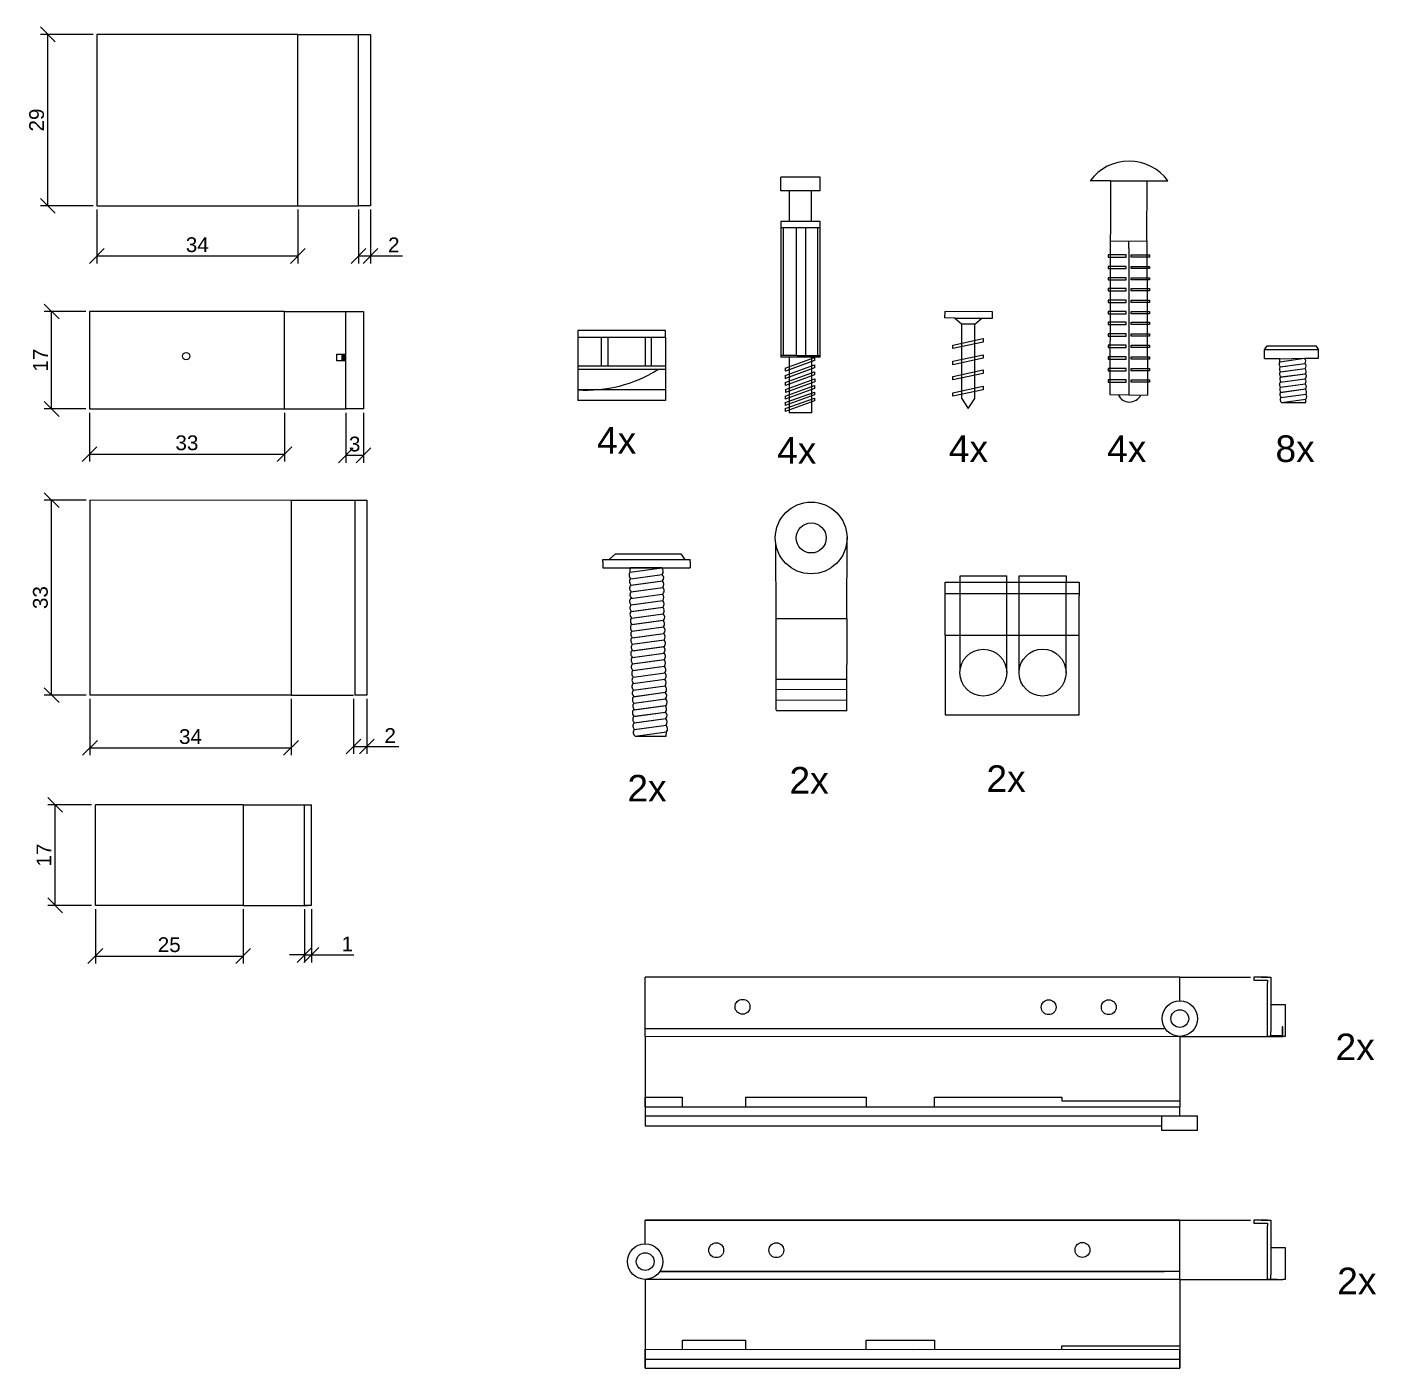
# Model space of a CAD drawing. Header units: inches. Extents: x -46 to 461, y -29 to 198.
# Drawn here: x -46.1 to 182.2, y -28.7 to 198.3 of the extents above; entities that cross this region are included whole.
import ezdxf

# ---------------------------------------------------------------- set-up
doc = ezdxf.new("R2010")
doc.units = ezdxf.units.IN
doc.header["$MEASUREMENT"] = 0
for name, color, linetype in [('Chiodi', 1, 'Continuous'), ('Kallax', 7, 'Continuous'), ('Livello 1', 7, 'Continuous'), ('Proiezioni', 3, 'Continuous'), ('Quote', 4, 'Continuous'), ('struttura', 7, 'Continuous')]:
    doc.layers.add(name, color=color, linetype=linetype)
doc.styles.get("Standard").update_dxf_attribs({"font": 'Arial.ttf'})
doc.dimstyles.new('ISO-25', dxfattribs={"dimtxt": 2.5, "dimasz": 2.5, "dimexe": 1.25, "dimexo": 0.625, "dimtad": 1, "dimdec": 0, "dimtxsty": 'Standard', "dimblk": 'OBLIQUE', "dimblk1": 'OBLIQUE', "dimblk2": 'OBLIQUE', "dimcen": 2.5, "dimadec": 0, "dimazin": 0, "dimtfac": 1, "dimtdec": 0, "dimtmove": 0, "dimatfit": 3, "dimfxl": 1, "dimarcsym": 1})

# ---------------------------------------------------------------- blocks, each defined once
blk = doc.blocks.new('_Oblique')
at = {"color": 0, "linetype": 'ByBlock', "lineweight": -2}
blk.add_line((-0.5, -0.5), (0.5, 0.5), dxfattribs=at)
blk = doc.blocks.new('*D21')
at = {"layer": 'Defpoints', "color": 0, "transparency": 16777216}
for p in [(-34.48, 49.62), (-9.48, 49.62), (-9.48, 41.05)]:
    blk.add_point(p, dxfattribs=at)
at = {"layer": 'Quote', "color": 0, "lineweight": -2, "transparency": 16777216}
for p, q in [((-34.48, 49), (-34.48, 39.8)), ((-9.48, 49), (-9.48, 39.8)), ((-34.48, 41.05), (-9.48, 41.05))]:
    blk.add_line(p, q, dxfattribs=at)
at = {"layer": 'Quote', "color": 0, "lineweight": -2, "transparency": 16777216, "xscale": 2.5, "yscale": 2.5, "zscale": 2.5, "rotation": 180}
blk.add_blockref('_Oblique', (-34.48, 41.05), dxfattribs=at)
at = {"layer": 'Quote', "color": 0, "lineweight": -2, "transparency": 16777216, "xscale": 2.5, "yscale": 2.5, "zscale": 2.5}
blk.add_blockref('_Oblique', (-9.48, 41.05), dxfattribs=at)
at = {"layer": 'Quote', "color": 0, "transparency": 16777216, "insert": (-21.98, 42.95), "char_height": 2.5, "attachment_point": 5}
blk.add_mtext('25', dxfattribs=at)
blk = doc.blocks.new('*D22')
at = {"layer": 'Defpoints', "color": 0, "transparency": 16777216}
for p in [(-41.3, 66.62), (-34.48, 66.62), (-34.48, 49.62)]:
    blk.add_point(p, dxfattribs=at)
at = {"layer": 'Quote', "color": 0, "lineweight": -2, "transparency": 16777216}
for p, q in [((-35.11, 66.62), (-42.55, 66.62)), ((-41.3, 49.62), (-41.3, 66.62)), ((-35.11, 49.62), (-42.55, 49.62))]:
    blk.add_line(p, q, dxfattribs=at)
at = {"layer": 'Quote', "color": 0, "lineweight": -2, "transparency": 16777216, "xscale": 2.5, "yscale": 2.5, "zscale": 2.5}
for p, rotation in [((-41.3, 66.62), 90), ((-41.3, 49.62), 270)]:
    blk.add_blockref('_Oblique', p, dxfattribs=dict(at, rotation=rotation))
at = {"layer": 'Quote', "color": 0, "transparency": 16777216, "insert": (-43.18, 58.12), "char_height": 2.5, "attachment_point": 5, "rotation": 90}
blk.add_mtext('17', dxfattribs=at)
blk = doc.blocks.new('*D23')
at = {"layer": 'Defpoints', "color": 0, "transparency": 16777216}
for p in [(0.9, 49.62), (2.07, 49.62), (2.07, 41.23)]:
    blk.add_point(p, dxfattribs=at)
at = {"layer": 'Quote', "color": 0, "lineweight": -2, "transparency": 16777216}
for p, q in [((0.9, 49), (0.9, 39.98)), ((2.07, 49), (2.07, 39.98)), ((0.9, 41.23), (-1.6, 41.23)), ((0.9, 41.23), (2.07, 41.23)), ((2.07, 41.23), (9.24, 41.23))]:
    blk.add_line(p, q, dxfattribs=at)
at = {"layer": 'Quote', "color": 0, "lineweight": -2, "transparency": 16777216, "xscale": 2.5, "yscale": 2.5, "zscale": 2.5}
blk.add_blockref('_Oblique', (0.9, 41.23), dxfattribs=at)
at = {"layer": 'Quote', "color": 0, "lineweight": -2, "transparency": 16777216, "xscale": 2.5, "yscale": 2.5, "zscale": 2.5, "rotation": 180}
blk.add_blockref('_Oblique', (2.07, 41.23), dxfattribs=at)
at = {"layer": 'Quote', "color": 0, "transparency": 16777216, "insert": (8.16, 43.1), "char_height": 2.5, "attachment_point": 5}
blk.add_mtext('1', dxfattribs=at)
blk = doc.blocks.new('*D25')
at = {"layer": 'Defpoints', "color": 0, "transparency": 16777216}
for p in [(-35.39, 85.2), (-1.37, 85.2), (-1.37, 76.28)]:
    blk.add_point(p, dxfattribs=at)
at = {"layer": 'Quote', "color": 0, "lineweight": -2, "transparency": 16777216}
for p, q in [((-35.39, 84.58), (-35.39, 75.03)), ((-1.37, 84.58), (-1.37, 75.03)), ((-35.39, 76.28), (-1.37, 76.28))]:
    blk.add_line(p, q, dxfattribs=at)
at = {"layer": 'Quote', "color": 0, "lineweight": -2, "transparency": 16777216, "xscale": 2.5, "yscale": 2.5, "zscale": 2.5, "rotation": 180}
blk.add_blockref('_Oblique', (-35.39, 76.28), dxfattribs=at)
at = {"layer": 'Quote', "color": 0, "lineweight": -2, "transparency": 16777216, "xscale": 2.5, "yscale": 2.5, "zscale": 2.5}
blk.add_blockref('_Oblique', (-1.37, 76.28), dxfattribs=at)
at = {"layer": 'Quote', "color": 0, "transparency": 16777216, "insert": (-18.38, 78.17), "char_height": 2.5, "attachment_point": 5}
blk.add_mtext('34', dxfattribs=at)
blk = doc.blocks.new('*D26')
at = {"layer": 'Defpoints', "color": 0, "transparency": 16777216}
for p in [(-41.88, 118.2), (-35.39, 118.2), (-35.39, 85.2)]:
    blk.add_point(p, dxfattribs=at)
at = {"layer": 'Quote', "color": 0, "lineweight": -2, "transparency": 16777216}
for p, q in [((-36.02, 118.2), (-43.13, 118.2)), ((-41.88, 85.2), (-41.88, 118.2)), ((-36.02, 85.2), (-43.13, 85.2))]:
    blk.add_line(p, q, dxfattribs=at)
at = {"layer": 'Quote', "color": 0, "lineweight": -2, "transparency": 16777216, "xscale": 2.5, "yscale": 2.5, "zscale": 2.5}
for p, rotation in [((-41.88, 118.2), 90), ((-41.88, 85.2), 270)]:
    blk.add_blockref('_Oblique', p, dxfattribs=dict(at, rotation=rotation))
at = {"layer": 'Quote', "color": 0, "transparency": 16777216, "insert": (-43.77, 101.7), "char_height": 2.5, "attachment_point": 5, "rotation": 90}
blk.add_mtext('33', dxfattribs=at)
blk = doc.blocks.new('*D27')
at = {"layer": 'Defpoints', "color": 0, "transparency": 16777216}
for p in [(-41.88, 150.12), (-35.49, 150.12), (-35.49, 133.62)]:
    blk.add_point(p, dxfattribs=at)
at = {"layer": 'Quote', "color": 0, "lineweight": -2, "transparency": 16777216}
for p, q in [((-36.11, 150.12), (-43.13, 150.12)), ((-41.88, 133.62), (-41.88, 150.12)), ((-36.11, 133.62), (-43.13, 133.62))]:
    blk.add_line(p, q, dxfattribs=at)
at = {"layer": 'Quote', "color": 0, "lineweight": -2, "transparency": 16777216, "xscale": 2.5, "yscale": 2.5, "zscale": 2.5}
for p, rotation in [((-41.88, 150.12), 90), ((-41.88, 133.62), 270)]:
    blk.add_blockref('_Oblique', p, dxfattribs=dict(at, rotation=rotation))
at = {"layer": 'Quote', "color": 0, "transparency": 16777216, "insert": (-43.76, 141.87), "char_height": 2.5, "attachment_point": 5, "rotation": 90}
blk.add_mtext('17', dxfattribs=at)
blk = doc.blocks.new('*D28')
at = {"layer": 'Defpoints', "color": 0, "transparency": 16777216}
for p in [(-35.49, 133.62), (-2.49, 133.62), (-2.49, 125.98)]:
    blk.add_point(p, dxfattribs=at)
at = {"layer": 'Quote', "color": 0, "lineweight": -2, "transparency": 16777216}
for p, q in [((-35.49, 132.99), (-35.49, 124.73)), ((-2.49, 132.99), (-2.49, 124.73)), ((-35.49, 125.98), (-2.49, 125.98))]:
    blk.add_line(p, q, dxfattribs=at)
at = {"layer": 'Quote', "color": 0, "lineweight": -2, "transparency": 16777216, "xscale": 2.5, "yscale": 2.5, "zscale": 2.5, "rotation": 180}
blk.add_blockref('_Oblique', (-35.49, 125.98), dxfattribs=at)
at = {"layer": 'Quote', "color": 0, "lineweight": -2, "transparency": 16777216, "xscale": 2.5, "yscale": 2.5, "zscale": 2.5}
blk.add_blockref('_Oblique', (-2.49, 125.98), dxfattribs=at)
at = {"layer": 'Quote', "color": 0, "transparency": 16777216, "insert": (-18.99, 127.88), "char_height": 2.5, "attachment_point": 5}
blk.add_mtext('33', dxfattribs=at)
blk = doc.blocks.new('*D29')
at = {"layer": 'Defpoints', "color": 0, "transparency": 16777216}
for p in [(7.9, 133.62), (10.9, 133.62), (10.9, 125.78)]:
    blk.add_point(p, dxfattribs=at)
at = {"layer": 'Quote', "color": 0, "lineweight": -2, "transparency": 16777216}
for p, q in [((7.9, 132.99), (7.9, 124.53)), ((10.9, 132.99), (10.9, 124.53)), ((7.9, 125.78), (10.9, 125.78))]:
    blk.add_line(p, q, dxfattribs=at)
at = {"layer": 'Quote', "color": 0, "lineweight": -2, "transparency": 16777216, "xscale": 2.5, "yscale": 2.5, "zscale": 2.5, "rotation": 180}
blk.add_blockref('_Oblique', (7.9, 125.78), dxfattribs=at)
at = {"layer": 'Quote', "color": 0, "lineweight": -2, "transparency": 16777216, "xscale": 2.5, "yscale": 2.5, "zscale": 2.5}
blk.add_blockref('_Oblique', (10.9, 125.78), dxfattribs=at)
at = {"layer": 'Quote', "color": 0, "transparency": 16777216, "insert": (9.4, 127.67), "char_height": 2.5, "attachment_point": 5}
blk.add_mtext('3', dxfattribs=at)
blk = doc.blocks.new('*D30')
at = {"layer": 'Defpoints', "color": 0, "transparency": 16777216}
for p in [(9.2, 85.2), (11.45, 85.19), (11.45, 76.49)]:
    blk.add_point(p, dxfattribs=at)
at = {"layer": 'Quote', "color": 0, "lineweight": -2, "transparency": 16777216}
for p, q in [((9.2, 84.58), (9.2, 75.24)), ((11.45, 84.57), (11.45, 75.24)), ((9.2, 76.49), (11.45, 76.49)), ((11.45, 76.49), (16.87, 76.49))]:
    blk.add_line(p, q, dxfattribs=at)
at = {"layer": 'Quote', "color": 0, "lineweight": -2, "transparency": 16777216, "xscale": 2.5, "yscale": 2.5, "zscale": 2.5, "rotation": 180}
blk.add_blockref('_Oblique', (9.2, 76.49), dxfattribs=at)
at = {"layer": 'Quote', "color": 0, "lineweight": -2, "transparency": 16777216, "xscale": 2.5, "yscale": 2.5, "zscale": 2.5}
blk.add_blockref('_Oblique', (11.45, 76.49), dxfattribs=at)
at = {"layer": 'Quote', "color": 0, "transparency": 16777216, "insert": (15.41, 78.36), "char_height": 2.5, "attachment_point": 5}
blk.add_mtext('2', dxfattribs=at)
blk = doc.blocks.new('*D31')
at = {"layer": 'Defpoints', "color": 0, "transparency": 16777216}
for p in [(-34.23, 168.01), (-0.23, 168.01), (-0.23, 159.51)]:
    blk.add_point(p, dxfattribs=at)
at = {"layer": 'Quote', "color": 0, "lineweight": -2, "transparency": 16777216}
for p, q in [((-34.23, 167.38), (-34.23, 158.26)), ((-0.23, 167.38), (-0.23, 158.26)), ((-34.23, 159.51), (-0.23, 159.51))]:
    blk.add_line(p, q, dxfattribs=at)
at = {"layer": 'Quote', "color": 0, "lineweight": -2, "transparency": 16777216, "xscale": 2.5, "yscale": 2.5, "zscale": 2.5, "rotation": 180}
blk.add_blockref('_Oblique', (-34.23, 159.51), dxfattribs=at)
at = {"layer": 'Quote', "color": 0, "lineweight": -2, "transparency": 16777216, "xscale": 2.5, "yscale": 2.5, "zscale": 2.5}
blk.add_blockref('_Oblique', (-0.23, 159.51), dxfattribs=at)
at = {"layer": 'Quote', "color": 0, "transparency": 16777216, "insert": (-17.23, 161.4), "char_height": 2.5, "attachment_point": 5}
blk.add_mtext('34', dxfattribs=at)
blk = doc.blocks.new('*D32')
at = {"layer": 'Defpoints', "color": 0, "transparency": 16777216}
for p in [(10.06, 168.01), (12.06, 168.01), (12.06, 159.51)]:
    blk.add_point(p, dxfattribs=at)
at = {"layer": 'Quote', "color": 0, "lineweight": -2, "transparency": 16777216}
for p, q in [((10.06, 167.38), (10.06, 158.26)), ((12.06, 167.38), (12.06, 158.26)), ((10.06, 159.51), (12.06, 159.51)), ((12.06, 159.51), (17.48, 159.51))]:
    blk.add_line(p, q, dxfattribs=at)
at = {"layer": 'Quote', "color": 0, "lineweight": -2, "transparency": 16777216, "xscale": 2.5, "yscale": 2.5, "zscale": 2.5, "rotation": 180}
blk.add_blockref('_Oblique', (10.06, 159.51), dxfattribs=at)
at = {"layer": 'Quote', "color": 0, "lineweight": -2, "transparency": 16777216, "xscale": 2.5, "yscale": 2.5, "zscale": 2.5}
blk.add_blockref('_Oblique', (12.06, 159.51), dxfattribs=at)
at = {"layer": 'Quote', "color": 0, "transparency": 16777216, "insert": (16.02, 161.39), "char_height": 2.5, "attachment_point": 5}
blk.add_mtext('2', dxfattribs=at)
blk = doc.blocks.new('*D33')
at = {"layer": 'Defpoints', "color": 0, "transparency": 16777216}
for p in [(-42.52, 197.01), (-34.23, 197.01), (-34.23, 168.01)]:
    blk.add_point(p, dxfattribs=at)
at = {"layer": 'Quote', "color": 0, "lineweight": -2, "transparency": 16777216}
for p, q in [((-34.86, 197.01), (-43.77, 197.01)), ((-42.52, 168.01), (-42.52, 197.01)), ((-34.86, 168.01), (-43.77, 168.01))]:
    blk.add_line(p, q, dxfattribs=at)
at = {"layer": 'Quote', "color": 0, "lineweight": -2, "transparency": 16777216, "xscale": 2.5, "yscale": 2.5, "zscale": 2.5}
for p, rotation in [((-42.52, 197.01), 90), ((-42.52, 168.01), 270)]:
    blk.add_blockref('_Oblique', p, dxfattribs=dict(at, rotation=rotation))
at = {"layer": 'Quote', "color": 0, "transparency": 16777216, "insert": (-44.41, 182.51), "char_height": 2.5, "attachment_point": 5, "rotation": 90}
blk.add_mtext('29', dxfattribs=at)

msp = doc.modelspace()

# ---------------------------------------------------------------- linework, layer by layer
for p, q in [((58.55, 27.49), (58.56, 37.46)), ((149.03, 37.46), (58.56, 37.46)), ((149.03, 33.46), (149.03, 37.46)), ((163.88, 37.46), (161.54, 37.46)), ((161.54, 37.46), (161.54, 36.99)), ((161.54, 36.99), (163.88, 36.99)), ((162.8, 37.46), (164.41, 37.46)), ((163.88, 36.99), (163.88, 36.53)), ((163.88, 27.46), (163.88, 36.53)), ((164.41, 37.46), (164.41, 28.26)), ((164.41, 32.86), (166.88, 32.86)), ((166.88, 32.86), (166.88, 27.46)), ((58.55, 28.81), (146.39, 28.81)), ((58.55, 27.49), (149.03, 27.46)), ((163.88, 27.46), (166.48, 27.46)), ((165.49, 27.46), (163.88, 27.46)), ((164.42, 27.55), (164.41, 28.26)), ((166.37, 27.55), (164.42, 27.55)), ((166.48, 29.04), (166.37, 29.04)), ((166.37, 29.04), (166.37, 27.55)), ((166.48, 28.81), (166.48, 29.04)), ((166.48, 27.46), (166.48, 28.81)), ((166.88, 27.46), (166.48, 27.46)), ((146.01, 11.55), (146.01, 14.01)), ((149.03, 13.99), (152.02, 13.99)), ((152.02, 11.55), (152.02, 13.99)), ((152.02, 11.55), (146.01, 11.55)), ((58.56, -7.66), (58.56, -3.66)), ((58.56, -3.66), (149.03, -3.69)), ((58.56, -7.66), (58.56, -3.67)), ((149.03, -3.67), (58.56, -3.67)), ((149.03, -7.67), (149.03, -3.67)), ((149.03, -13.66), (149.03, -3.69)), ((163.88, -3.67), (161.54, -3.67)), ((161.54, -3.67), (161.54, -4.14)), ((161.54, -4.14), (163.88, -4.14)), ((162.8, -3.67), (164.41, -3.67)), ((163.88, -4.14), (163.88, -4.61)), ((164.41, -3.67), (164.41, -12.87)), ((163.88, -13.67), (163.88, -4.61)), ((164.41, -8.27), (166.88, -8.27)), ((166.88, -8.27), (166.88, -13.67)), ((58.56, -13.65), (149.03, -13.67)), ((149.03, -13.66), (58.56, -13.66)), ((61.06, -12.32), (146.39, -12.32)), ((149.04, -12.33), (61.2, -12.31)), ((163.88, -13.67), (166.49, -13.67)), ((165.5, -13.67), (163.88, -13.67)), ((164.42, -13.67), (164.41, -12.87)), ((166.88, -13.67), (166.49, -13.67)), ((64.85, -23.95), (75.55, -23.95)), ((75.55, -23.95), (75.55, -25.49)), ((95.95, -25.49), (95.95, -23.95)), ((95.95, -23.95), (107.5, -23.95)), ((107.5, -23.95), (107.5, -25.49)), ((129.06, -25.49), (129.06, -24.91)), ((129.06, -24.91), (149.05, -24.91)), ((149.05, -24.91), (149.04, -27.14)), ((149.03, -28.67), (149.04, -27.14))]:
    msp.add_line(p, q)
for centre, radius in [((75.03, 32.46), 1.26), ((126.84, 32.39), 1.26), ((137.01, 32.39), 1.26), ((149.03, 30.46), 3), ((149.03, 30.46), 1.5), ((58.56, -10.66), 3), ((70.58, -8.73), 1.26), ((80.75, -8.73), 1.26), ((132.56, -8.68), 1.26), ((58.56, -10.66), 1.5)]:
    msp.add_circle(centre, radius)
at = {"layer": 'Chiodi'}
for p, q in [((88.19, 172.85), (81.51, 172.85)), ((81.51, 170.55), (81.51, 172.85)), ((88.19, 170.55), (88.19, 172.85)), ((137.32, 172.23), (133.85, 172.24)), ((137.32, 172.23), (137.21, 136.05)), ((137.32, 172.23), (147.03, 172.2)), ((143.46, 162.07), (143.49, 172.21)), ((88.19, 170.55), (81.51, 170.55)), ((83, 165.36), (83, 170.55)), ((86.7, 165.36), (86.7, 170.55)), ((88.19, 165.36), (81.51, 165.36)), ((81.51, 165.36), (81.51, 142.39)), ((88.19, 142.39), (88.19, 165.36)), ((88.19, 164.29), (81.51, 164.29)), ((81.9, 164.3), (81.9, 142.66)), ((84.1, 164.3), (84.1, 142.66)), ((85.77, 142.66), (85.77, 164.29)), ((87.8, 142.66), (87.8, 164.29)), ((137.32, 162.04), (143.46, 162.06)), ((140.39, 160.82), (140.39, 162.05)), ((140.39, 160.88), (140.39, 136.04)), ((143.46, 162.07), (143.56, 135.98)), ((139.71, 159.71), (136.89, 159.71)), ((136.89, 159.71), (136.89, 159.33)), ((136.89, 159.33), (139.98, 159.33)), ((139.71, 157.75), (136.89, 157.75)), ((136.89, 157.75), (136.89, 157.37)), ((139.98, 159.71), (139.71, 159.71)), ((139.98, 157.75), (139.71, 157.75)), ((139.98, 159.33), (139.98, 159.71)), ((139.98, 157.37), (139.98, 157.75)), ((140.79, 159.71), (141.06, 159.71)), ((140.79, 159.33), (140.79, 159.71)), ((143.88, 159.33), (140.79, 159.33)), ((140.79, 157.75), (141.06, 157.75)), ((140.79, 157.37), (140.79, 157.75)), ((141.06, 159.71), (143.88, 159.71)), ((141.06, 157.75), (143.88, 157.75)), ((143.88, 159.71), (143.88, 159.33)), ((143.88, 157.75), (143.88, 157.37)), ((136.89, 157.37), (139.98, 157.37)), ((139.71, 155.83), (136.89, 155.83)), ((136.89, 155.83), (136.89, 155.45)), ((136.89, 155.45), (139.98, 155.45)), ((139.98, 155.83), (139.71, 155.83)), ((139.98, 155.45), (139.98, 155.83)), ((143.88, 157.37), (140.79, 157.37)), ((140.79, 155.83), (141.06, 155.83)), ((140.79, 155.45), (140.79, 155.83)), ((143.88, 155.45), (140.79, 155.45)), ((141.06, 155.83), (143.88, 155.83)), ((143.88, 155.83), (143.88, 155.45)), ((139.71, 153.99), (136.89, 153.99)), ((136.89, 153.99), (136.89, 153.61)), ((136.89, 153.61), (139.98, 153.61)), ((139.98, 153.99), (139.71, 153.99)), ((139.98, 153.61), (139.98, 153.99)), ((140.79, 153.99), (141.06, 153.99)), ((140.79, 153.61), (140.79, 153.99)), ((143.88, 153.61), (140.79, 153.61)), ((141.06, 153.99), (143.88, 153.99)), ((143.88, 153.99), (143.88, 153.61)), ((139.71, 152.03), (136.89, 152.03)), ((136.89, 152.03), (136.89, 151.65)), ((136.89, 151.65), (139.98, 151.65)), ((139.98, 152.03), (139.71, 152.03)), ((139.98, 151.65), (139.98, 152.03)), ((140.79, 152.03), (141.06, 152.03)), ((140.79, 151.65), (140.79, 152.03)), ((143.88, 151.65), (140.79, 151.65)), ((141.06, 152.03), (143.88, 152.03)), ((143.88, 152.03), (143.88, 151.65)), ((109.24, 150.14), (109.23, 149.02)), ((110.88, 149.01), (109.23, 149.02)), ((117.32, 150.08), (109.24, 150.14)), ((112.09, 147.99), (110.88, 149.01)), ((110.88, 149.01), (115.54, 148.98)), ((114.37, 147.99), (115.54, 148.98)), ((115.54, 148.98), (117.31, 148.96)), ((117.31, 148.96), (117.32, 150.08)), ((139.71, 150.11), (136.89, 150.11)), ((136.89, 150.11), (136.89, 149.73)), ((136.89, 149.73), (139.98, 149.73)), ((139.98, 150.11), (139.71, 150.11)), ((139.98, 149.73), (139.98, 150.11)), ((140.79, 150.11), (141.06, 150.11)), ((140.79, 149.73), (140.79, 150.11)), ((143.88, 149.73), (140.79, 149.73)), ((141.06, 150.11), (143.88, 150.11)), ((143.88, 150.11), (143.88, 149.73)), ((61.99, 146.92), (47.16, 146.92)), ((47.16, 146.92), (47.16, 145.71)), ((61.99, 145.71), (61.99, 146.92)), ((114.37, 147.99), (112.09, 147.99)), ((112.09, 147.99), (112.09, 135.46)), ((114.37, 135.41), (114.37, 147.99)), ((139.71, 148.29), (136.89, 148.29)), ((136.89, 148.29), (136.89, 147.91)), ((136.89, 147.91), (139.98, 147.91)), ((139.71, 146.33), (136.89, 146.33)), ((136.89, 146.33), (136.89, 145.95)), ((139.98, 148.29), (139.71, 148.29)), ((139.98, 146.33), (139.71, 146.33)), ((139.98, 147.91), (139.98, 148.29)), ((139.98, 145.95), (139.98, 146.33)), ((140.79, 148.29), (141.06, 148.29)), ((140.79, 147.91), (140.79, 148.29)), ((143.88, 147.91), (140.79, 147.91)), ((140.79, 146.33), (141.06, 146.33)), ((140.79, 145.95), (140.79, 146.33)), ((141.06, 148.29), (143.88, 148.29)), ((141.06, 146.33), (143.88, 146.33)), ((143.88, 148.29), (143.88, 147.91)), ((143.88, 146.33), (143.88, 145.95)), ((61.99, 145.71), (47.16, 145.71)), ((47.16, 145.71), (47.16, 135.04)), ((51.1, 145.69), (51.1, 140.86)), ((52.26, 145.69), (52.26, 140.86)), ((58.54, 145.68), (58.54, 140.85)), ((59.59, 145.68), (59.59, 140.85)), ((61.99, 145.71), (61.99, 135.04)), ((110.6, 144.43), (115.73, 145.54)), ((115.73, 144.94), (110.6, 143.86)), ((110.6, 143.86), (110.6, 144.43)), ((115.73, 145.54), (115.73, 144.94)), ((136.89, 145.95), (139.98, 145.95)), ((139.71, 144.41), (136.89, 144.41)), ((136.89, 144.41), (136.89, 144.03)), ((136.89, 144.03), (139.98, 144.03)), ((139.98, 144.41), (139.71, 144.41)), ((139.98, 144.03), (139.98, 144.41)), ((143.88, 145.95), (140.79, 145.95)), ((140.79, 144.41), (141.06, 144.41)), ((140.79, 144.03), (140.79, 144.41)), ((143.88, 144.03), (140.79, 144.03)), ((141.06, 144.41), (143.88, 144.41)), ((143.88, 144.41), (143.88, 144.03)), ((163.38, 143.64), (163.84, 144.32)), ((163.84, 144.32), (172.07, 144.32)), ((172.07, 144.32), (172.49, 143.64)), ((6.37, 141.79), (6.37, 142.88)), ((6.37, 142.88), (7.8, 142.87)), ((7.79, 141.79), (6.37, 141.79)), ((7.31, 141.79), (7.31, 142.88)), ((7.46, 141.79), (7.47, 142.88)), ((7.63, 141.79), (7.63, 142.87)), ((7.8, 142.88), (7.79, 141.78)), ((84.25, 142.66), (81.51, 142.66)), ((84.85, 142.39), (81.51, 142.39)), ((82.27, 140.54), (87.24, 142.33)), ((87.24, 141.83), (82.28, 140.03)), ((82.93, 142.4), (82.93, 132.98)), ((84.25, 142.66), (88.19, 142.66)), ((88.19, 142.39), (84.85, 142.39)), ((86.77, 132.98), (86.77, 142.39)), ((87.24, 142.33), (87.24, 141.83)), ((110.6, 141.68), (115.73, 142.79)), ((115.73, 142.19), (110.6, 141.11)), ((110.6, 141.11), (110.6, 141.68)), ((115.73, 142.79), (115.73, 142.19)), ((139.71, 142.43), (136.89, 142.43)), ((136.89, 142.43), (136.89, 142.05)), ((136.89, 142.05), (139.98, 142.05)), ((139.98, 142.43), (139.71, 142.43)), ((139.98, 142.05), (139.98, 142.43)), ((140.79, 142.43), (141.06, 142.43)), ((140.79, 142.05), (140.79, 142.43)), ((143.88, 142.05), (140.79, 142.05)), ((141.06, 142.43), (143.88, 142.43)), ((143.88, 142.43), (143.88, 142.05)), ((172.49, 143.64), (163.38, 143.64)), ((163.38, 142.13), (163.38, 143.64)), ((165.96, 142.13), (163.38, 142.13)), ((165.96, 141.61), (170.15, 142.19)), ((165.96, 142.13), (170.15, 142.19)), ((165.96, 141.61), (165.96, 142.13)), ((170.15, 142.19), (172.49, 142.19)), ((172.49, 142.19), (172.49, 143.64)), ((61.99, 140.87), (47.16, 140.87)), ((61.99, 140.29), (47.16, 140.29)), ((82.27, 139.31), (87.24, 141.1)), ((82.27, 140.54), (82.27, 140.03)), ((82.27, 138.12), (87.24, 139.91)), ((82.27, 139.31), (82.27, 138.8)), ((87.24, 140.6), (82.28, 138.8)), ((87.24, 139.41), (82.28, 137.61)), ((87.24, 141.1), (87.24, 140.6)), ((87.24, 139.91), (87.24, 139.41)), ((110.6, 139.13), (115.73, 140.24)), ((115.73, 139.64), (110.6, 138.56)), ((115.73, 140.24), (115.73, 139.64)), ((139.71, 140.47), (136.89, 140.47)), ((136.89, 140.47), (136.89, 140.09)), ((136.89, 140.09), (139.98, 140.09)), ((139.98, 140.47), (139.71, 140.47)), ((139.98, 140.09), (139.98, 140.47)), ((140.79, 140.47), (141.06, 140.47)), ((140.79, 140.09), (140.79, 140.47)), ((143.88, 140.09), (140.79, 140.09)), ((141.06, 140.47), (143.88, 140.47)), ((143.88, 140.47), (143.88, 140.09)), ((166.02, 140.75), (170.21, 141.32)), ((166.03, 139.89), (170.22, 140.46)), ((166.07, 140.76), (170.2, 141.32)), ((166.09, 139.02), (170.27, 139.59)), ((166.12, 139.89), (170.26, 140.46)), ((166.13, 139.03), (170.27, 139.59)), ((82.26, 135.79), (87.23, 137.58)), ((82.27, 138.8), (82.28, 138.8)), ((82.27, 138.12), (82.27, 137.61)), ((87.23, 137.08), (82.27, 135.28)), ((82.28, 136.92), (87.25, 138.71)), ((87.25, 138.21), (82.29, 136.42)), ((87.23, 137.58), (87.23, 137.08)), ((87.25, 138.71), (87.25, 138.21)), ((110.6, 138.56), (110.6, 139.13)), ((110.6, 136.34), (115.73, 137.45)), ((115.73, 137.45), (115.73, 136.85)), ((139.71, 138.55), (136.89, 138.55)), ((136.89, 138.55), (136.89, 138.17)), ((136.89, 138.17), (139.98, 138.17)), ((139.98, 138.55), (139.71, 138.55)), ((139.98, 138.17), (139.98, 138.55)), ((140.79, 138.55), (141.06, 138.55)), ((140.79, 138.17), (140.79, 138.55)), ((143.88, 138.17), (140.79, 138.17)), ((141.06, 138.55), (143.88, 138.55)), ((143.88, 138.55), (143.88, 138.17)), ((166.02, 138.16), (170.21, 138.74)), ((166.08, 137.3), (170.27, 137.87)), ((166.09, 136.43), (170.28, 137.01)), ((166.12, 137.3), (170.26, 137.87)), ((166.18, 136.44), (170.32, 137.01)), ((61.99, 136.86), (47.16, 136.86)), ((61.99, 135.04), (47.16, 135.04)), ((82.26, 134.7), (87.23, 136.49)), ((82.26, 135.79), (82.26, 135.28)), ((82.26, 133.68), (87.23, 135.47)), ((82.26, 134.7), (82.26, 134.19)), ((87.23, 135.99), (82.27, 134.19)), ((87.23, 134.97), (82.27, 133.18)), ((82.28, 136.92), (82.28, 136.41)), ((87.23, 136.49), (87.23, 135.99)), ((87.23, 135.47), (87.23, 134.97)), ((115.73, 136.85), (110.6, 135.77)), ((110.6, 135.77), (110.6, 136.34)), ((112.09, 135.46), (113.23, 133.7)), ((113.23, 133.7), (114.37, 135.41)), ((137.21, 136.05), (143.56, 135.98)), ((166.14, 135.57), (170.33, 136.14)), ((166.19, 135.57), (170.33, 136.14)), ((166.25, 134.71), (170.38, 135.28)), ((166.25, 134.71), (170.38, 134.71)), ((170.38, 134.71), (170.38, 135.28)), ((82.26, 133.68), (82.26, 133.17)), ((86.77, 132.98), (82.93, 132.98)), ((51.41, 108.15), (66.19, 108.15)), ((51.41, 107.75), (51.41, 108.15)), ((51.41, 107.75), (51.41, 106.75)), ((52.47, 108.15), (53.55, 109.13)), ((53.55, 109.13), (64.57, 109.13)), ((64.57, 109.13), (65.27, 108.15)), ((66.19, 107.75), (66.19, 108.15)), ((66.19, 107.75), (66.19, 106.75)), ((51.41, 106.75), (66.19, 106.75)), ((56, 106.01), (61.38, 106.74)), ((56.06, 104.89), (61.45, 105.63)), ((61.38, 106.75), (56.07, 106.75)), ((56.13, 104.9), (61.45, 105.63)), ((111.84, 104.29), (111.84, 105.37)), ((111.84, 105.37), (119.77, 105.37)), ((119.77, 104.29), (119.77, 105.37)), ((121.85, 104.29), (121.85, 105.37)), ((121.85, 105.37), (129.78, 105.37)), ((129.78, 105.37), (129.78, 104.29)), ((56.08, 103.78), (61.47, 104.52)), ((56.15, 102.67), (61.54, 103.41)), ((56.2, 103.79), (61.52, 104.52)), ((56.21, 102.68), (61.53, 103.41)), ((109.33, 102.42), (109.33, 104.29)), ((109.33, 104.29), (132, 104.29)), ((132, 104.29), (132, 102.42)), ((56.07, 101.57), (61.46, 102.3)), ((56.14, 100.45), (61.53, 101.19)), ((56.2, 100.46), (61.52, 101.19)), ((109.33, 102.42), (132, 102.42)), ((56.16, 99.34), (61.55, 100.08)), ((56.23, 98.23), (61.61, 98.97)), ((56.27, 99.35), (61.59, 100.08)), ((56.29, 98.24), (61.61, 98.97)), ((56.21, 97.13), (61.6, 97.87)), ((56.28, 96.02), (61.67, 96.76)), ((56.34, 96.03), (61.66, 96.76)), ((56.36, 97.13), (61.68, 97.86)), ((80.7, 82.63), (80.7, 98.15)), ((80.7, 98.15), (92.68, 98.14)), ((92.68, 98.14), (92.63, 82.52)), ((56.3, 94.91), (61.69, 95.65)), ((56.37, 93.8), (61.76, 94.53)), ((56.41, 94.92), (61.73, 95.65)), ((56.43, 93.8), (61.75, 94.53)), ((109.33, 95.27), (109.33, 81.84)), ((132, 95.27), (109.33, 95.27)), ((132, 81.84), (132, 95.27)), ((56.29, 92.69), (61.68, 93.43)), ((56.36, 91.58), (61.74, 92.32)), ((56.42, 91.59), (61.74, 92.32)), ((56.5, 92.69), (61.82, 93.42)), ((56.38, 90.47), (61.76, 91.21)), ((56.44, 89.36), (61.83, 90.09)), ((56.49, 90.48), (61.81, 91.21)), ((56.51, 89.36), (61.83, 90.09)), ((56.48, 87.15), (61.87, 87.89)), ((56.55, 86.04), (61.94, 86.78)), ((56.58, 88.25), (61.9, 88.98)), ((56.61, 86.05), (61.93, 86.78)), ((80.77, 87.91), (92.66, 87.88)), ((56.57, 84.93), (61.96, 85.67)), ((56.64, 83.82), (62.02, 84.55)), ((56.68, 84.94), (62, 85.67)), ((56.7, 83.82), (62.02, 84.55)), ((80.7, 86.19), (92.66, 86.17)), ((56.56, 82.71), (61.94, 83.45)), ((56.63, 81.6), (62.01, 82.34)), ((56.69, 81.61), (62.01, 82.34)), ((56.77, 82.71), (62.09, 83.44)), ((80.7, 84.4), (92.64, 84.37)), ((92.7, 82.52), (80.7, 82.56)), ((56.64, 80.49), (62.03, 81.23)), ((56.71, 79.38), (62.1, 80.12)), ((56.76, 80.5), (62.08, 81.23)), ((56.77, 79.39), (62.09, 80.12)), ((109.33, 81.84), (132, 81.84)), ((56.84, 78.27), (62.16, 79)), ((56.84, 78.27), (62.13, 78.28)), ((62.13, 78.28), (62.16, 79))]:
    msp.add_line(p, q, dxfattribs=at)
for centre, radius in [((-19.12, 142.56), 0.632), ((86.65, 111.79), 6.07), ((86.65, 111.79), 2.54), ((115.78, 89), 3.97), ((125.81, 89.01), 3.97)]:
    msp.add_circle(centre, radius, dxfattribs=at)
for centre, radius, start, end in [((140.43, 167.38), 8.17, 36.124, 143.5465), ((166.44, 141.24), 0.61, 141.5831, 231.9581), ((169.7, 141.73), 0.644, 320.9942, 45.7306), ((48.66, 159.49), 22.68, 266.1903, 302.1172), ((166.5, 140.37), 0.61, 141.5831, 231.9581), ((166.51, 139.51), 0.61, 141.5831, 231.9581), ((169.76, 140.86), 0.644, 320.9942, 45.7306), ((169.94, 139.19), 0.525, 300.9257, 50.8227), ((169.77, 140), 0.644, 320.9942, 45.7306), ((166.5, 137.78), 0.61, 141.5831, 231.9581), ((166.55, 136.92), 0.61, 141.5831, 231.9581), ((166.53, 138.65), 0.574, 140.0829, 233.8973), ((169.76, 138.28), 0.644, 320.9942, 45.7306), ((169.82, 137.41), 0.644, 320.9942, 45.7306), ((169.83, 136.55), 0.644, 320.9942, 45.7306), ((140.53, 136.92), 2.13, 204.6442, 334.116), ((166.57, 136.05), 0.61, 141.5831, 231.9581), ((166.62, 135.19), 0.61, 141.5831, 231.9581), ((169.88, 135.68), 0.644, 320.9942, 45.7306), ((56.61, 105.52), 0.784, 141.5831, 231.9581), ((56.76, 106.3), 0.822, 147.3587, 201.1023), ((60.8, 106.15), 0.828, 320.9942, 45.7306), ((60.87, 105.04), 0.828, 320.9942, 45.7306), ((56.68, 104.41), 0.784, 141.5831, 231.9581), ((56.7, 103.29), 0.784, 141.5831, 231.9581), ((61.11, 102.88), 0.676, 300.9257, 50.8227), ((60.89, 103.93), 0.828, 320.9942, 45.7306), ((56.69, 101.08), 0.784, 141.5831, 231.9581), ((56.75, 99.97), 0.784, 141.5831, 231.9581), ((56.77, 102.18), 0.784, 141.5831, 228.8699), ((60.88, 101.71), 0.828, 320.9942, 45.7306), ((60.95, 100.6), 0.828, 320.9942, 45.7306), ((56.77, 98.86), 0.784, 141.5831, 231.9581), ((56.84, 97.74), 0.784, 141.5831, 231.9581), ((60.97, 99.49), 0.828, 320.9942, 45.7306), ((61.04, 98.38), 0.828, 320.9942, 45.7306), ((56.83, 96.65), 0.784, 141.5831, 231.9581), ((56.9, 95.53), 0.784, 141.5831, 231.9581), ((61.02, 97.28), 0.828, 320.9942, 45.7306), ((61.09, 96.17), 0.828, 320.9942, 45.7306), ((56.91, 94.42), 0.784, 141.5831, 231.9581), ((56.98, 93.31), 0.784, 141.5831, 231.9581), ((61.11, 95.05), 0.828, 320.9942, 45.7306), ((61.18, 93.94), 0.828, 320.9942, 45.7306), ((56.9, 92.21), 0.784, 141.5831, 231.9581), ((56.97, 91.09), 0.784, 141.5831, 231.9581), ((61.1, 92.84), 0.828, 320.9942, 45.7306), ((61.17, 91.73), 0.828, 320.9942, 45.7306), ((56.99, 89.98), 0.784, 141.5831, 231.9581), ((57.06, 88.87), 0.784, 141.5831, 231.9581), ((61.18, 90.62), 0.828, 320.9942, 45.7306), ((61.25, 89.5), 0.828, 320.9942, 45.7306), ((57.1, 86.67), 0.784, 141.5831, 231.9581), ((57, 87.73), 0.674, 129.324, 235.6636), ((61.41, 88.45), 0.724, 309.6958, 47.4217), ((61.29, 87.3), 0.828, 320.9942, 45.7306), ((61.36, 86.19), 0.828, 320.9942, 45.7306), ((57.16, 85.55), 0.784, 141.5831, 231.9581), ((57.18, 84.44), 0.784, 141.5831, 231.9581), ((61.38, 85.08), 0.828, 320.9942, 45.7306), ((61.45, 83.96), 0.828, 320.9942, 45.7306), ((57.17, 82.23), 0.784, 141.5831, 231.9581), ((57.25, 83.33), 0.784, 141.5831, 231.9581), ((61.36, 82.86), 0.828, 320.9942, 45.7306), ((61.43, 81.75), 0.828, 320.9942, 45.7306), ((57.24, 81.11), 0.784, 141.5831, 231.9581), ((57.26, 80), 0.784, 141.5831, 231.9581), ((61.45, 80.64), 0.828, 320.9942, 45.7306), ((61.52, 79.52), 0.828, 320.9942, 45.7306), ((57.33, 78.89), 0.784, 141.5831, 231.9581)]:
    msp.add_arc(centre, radius, start, end, dxfattribs=at)
at = {"layer": 'Kallax'}
for p, q in [((-0.23, 197.01), (-34.23, 197.01)), ((-34.23, 197.01), (-34.23, 168.01)), ((-0.23, 168.01), (-0.23, 197.01)), ((10.06, 168.01), (10.06, 197.01)), ((10.06, 197.01), (12.06, 197.01)), ((12.06, 197.01), (12.06, 168.01)), ((-34.23, 168.01), (-0.23, 168.01)), ((12.06, 168.01), (10.06, 168.01)), ((7.9, 133.62), (7.9, 150.12)), ((7.9, 150.12), (10.9, 150.12)), ((10.9, 150.12), (10.9, 133.62)), ((10.9, 133.62), (7.9, 133.62)), ((9.45, 118.2), (9.45, 85.2)), ((9.45, 118.2), (11.45, 118.2)), ((11.45, 118.2), (11.45, 85.19)), ((11.45, 85.19), (9.45, 85.2)), ((-9.48, 66.62), (-34.48, 66.62)), ((-34.48, 49.62), (-34.48, 66.62)), ((-9.48, 66.62), (-9.48, 49.62)), ((-9.48, 49.62), (-34.48, 49.62))]:
    msp.add_line(p, q, dxfattribs=at)
at = {"layer": 'Livello 1'}
for p, q in [((58.55, 15.51), (58.57, 17.16)), ((58.57, 17.16), (64.84, 17.16)), ((64.84, 17.16), (64.84, 15.51)), ((75.55, 17.16), (75.55, 15.51)), ((75.55, 17.16), (95.95, 17.16)), ((95.95, 17.16), (95.95, 15.51)), ((107.5, 15.51), (107.5, 17.16)), ((107.5, 17.16), (129.06, 17.16)), ((129.06, 17.16), (129.06, 16.57)), ((129.06, 16.57), (149.03, 16.57)), ((58.55, 15.51), (149.03, 15.51)), ((58.55, 15.51), (58.55, 13.99)), ((58.55, 15.51), (58.55, 15.51)), ((58.55, 13.99), (149.03, 13.99)), ((58.55, 13.99), (58.55, 12.34)), ((103.79, 15.51), (103.79, 15.51)), ((149.03, 13.99), (149.03, 15.51)), ((58.55, 12.34), (146.01, 12.34)), ((64.85, -25.49), (64.85, -23.95)), ((58.55, -27.14), (58.55, -25.49)), ((58.55, -25.49), (149.05, -25.51)), ((58.55, -25.62), (58.55, -27.14)), ((58.55, -25.62), (58.55, -25.62)), ((58.55, -25.62), (58.55, -25.62)), ((58.55, -27.14), (149.04, -27.14)), ((58.55, -27.14), (58.55, -28.67)), ((58.55, -28.67), (58.55, -27.14)), ((58.55, -27.14), (149.04, -27.14)), ((103.79, -25.62), (103.79, -25.62)), ((149.04, -27.14), (149.04, -25.62)), ((149.04, -27.14), (149.04, -28.67)), ((58.55, -28.67), (149.03, -28.67)), ((58.55, -28.67), (58.55, -28.67)), ((103.79, -28.67), (103.79, -28.67))]:
    msp.add_line(p, q, dxfattribs=at)
at = {"layer": 'Livello 1', "color": 7, "lineweight": 25, "true_color": 0xffffff}
msp.add_lwpolyline([(143.57, 136.25), (143.56, 136.05)], dxfattribs=at)
at = {"layer": 'Proiezioni'}
for p, q in [((-0.23, 197.01), (10.06, 197.01)), ((-0.23, 168.01), (10.06, 168.01)), ((-2.49, 150.12), (8.68, 150.12)), ((-2.49, 133.62), (7.9, 133.62)), ((-1.37, 118.2), (9.45, 118.2)), ((92.68, 98.14), (92.73, 111.89)), ((80.7, 98.15), (80.69, 110.67)), ((111.84, 89.2), (111.84, 104.29)), ((119.77, 89.11), (119.77, 104.29)), ((121.85, 88.98), (121.85, 104.29)), ((129.78, 88.98), (129.78, 104.29)), ((109.33, 95.27), (109.33, 102.42)), ((132, 102.42), (132, 102.01)), ((132, 95.27), (132, 102.01)), ((-1.37, 85.2), (9.2, 85.2)), ((-9.48, 66.62), (0.9, 66.62)), ((-9.48, 49.62), (1.49, 49.62)), ((149.03, 37.46), (156.52, 37.46)), ((156.52, 37.46), (161.01, 37.46)), ((58.55, 27.49), (58.55, 15.51)), ((149.03, 27.46), (149.03, 15.51)), ((149.03, 27.46), (156.46, 27.46)), ((156.46, 27.46), (165.23, 27.46)), ((149.03, -3.67), (156.52, -3.67)), ((156.52, -3.67), (161.01, -3.67)), ((58.56, -13.65), (58.55, -25.62)), ((149.03, -13.67), (149.03, -25.62)), ((149.03, -13.67), (156.47, -13.67)), ((156.47, -13.67), (165.23, -13.67))]:
    msp.add_line(p, q, dxfattribs=at)
at = {"layer": 'struttura'}
for p, q in [((-35.49, 150.12), (-35.49, 133.62)), ((-2.49, 150.12), (-35.49, 150.12)), ((-2.49, 133.62), (-2.49, 150.12)), ((-35.49, 133.62), (-2.49, 133.62)), ((-35.39, 118.2), (-35.39, 85.2)), ((-35.35, 118.23), (-1.37, 118.2)), ((-1.37, 118.2), (-1.37, 85.2)), ((-1.37, 85.2), (-35.39, 85.2)), ((0.9, 49.62), (0.9, 66.62)), ((0.9, 65.44), (0.9, 66.62)), ((0.9, 66.62), (2.07, 66.62)), ((2.07, 49.62), (2.07, 66.61)), ((0.9, 49.62), (0.9, 50.79)), ((2.07, 49.62), (0.9, 49.62))]:
    msp.add_line(p, q, dxfattribs=at)

# ---------------------------------------------------------------- texts
at = {"layer": 'Livello 1', "color": 7, "true_color": 0xffffff}
for s, p in [('4x', (50.41, 126.07)), ('4x', (80.89, 124.36)), ('4x', (109.95, 124.65)), ('4x', (136.73, 124.65)), ('8x', (165.22, 124.65)), ('2x', (82.98, 68.54)), ('2x', (116.31, 68.82)), ('2x', (55.55, 67.2)), ('2x', (175.38, 23.43)), ('2x', (175.67, -16.17))]:
    msp.add_text(s, height=4.496, dxfattribs=at).set_placement(p)

# ---------------------------------------------------------------- dimensions: what is measured, and where the dimension line sits
at = {"layer": 'Quote'}
for base, p1, p2, picture, middle in [((-42.52, 197.01), (-34.23, 168.01), (-34.23, 197.01), '*D33', (-44.41, 182.51)), ((-41.88181923, 150.11986868), (-35.48881599, 133.61986868), (-35.48881599, 150.11986868), '*D27', (-43.75681923, 141.86986868)), ((-41.88, 118.2), (-35.39, 85.2), (-35.39, 118.2), '*D26', (-43.77, 101.7)), ((-41.3, 66.62), (-34.48, 49.62), (-34.48, 66.62), '*D22', (-43.18, 58.12))]:
    dim = msp.add_linear_dim(base=base, p1=p1, p2=p2, angle=90, dimstyle='ISO-25', dxfattribs=at)
    dim.commit()
    dim.dimension.update_dxf_attribs({"geometry": picture, "text_midpoint": middle})
for base, p1, p2, picture, middle in [((-0.23, 159.51), (-34.23, 168.01), (-0.23, 168.01), '*D31', (-17.23, 161.4)), ((12.06, 159.51), (10.06, 168.01), (12.06, 168.01), '*D32', (16.02, 161.39)), ((-2.49, 125.98), (-35.49, 133.62), (-2.49, 133.62), '*D28', (-18.99, 127.88)), ((10.9, 125.78), (7.9, 133.62), (10.9, 133.62), '*D29', (9.4, 127.67)), ((-1.37, 76.28), (-35.39, 85.2), (-1.37, 85.2), '*D25', (-18.38, 78.17)), ((11.45, 76.49), (9.2, 85.2), (11.45, 85.19), '*D30', (15.41, 78.36)), ((-9.48, 41.05), (-34.48, 49.62), (-9.48, 49.62), '*D21', (-21.98, 42.95)), ((2.07, 41.23), (0.9, 49.62), (2.07, 49.62), '*D23', (8.16, 43.1))]:
    dim = msp.add_linear_dim(base=base, p1=p1, p2=p2, dimstyle='ISO-25', dxfattribs=at)
    dim.commit()
    dim.dimension.update_dxf_attribs({"geometry": picture, "text_midpoint": middle})

doc.saveas('drawing.dxf')
